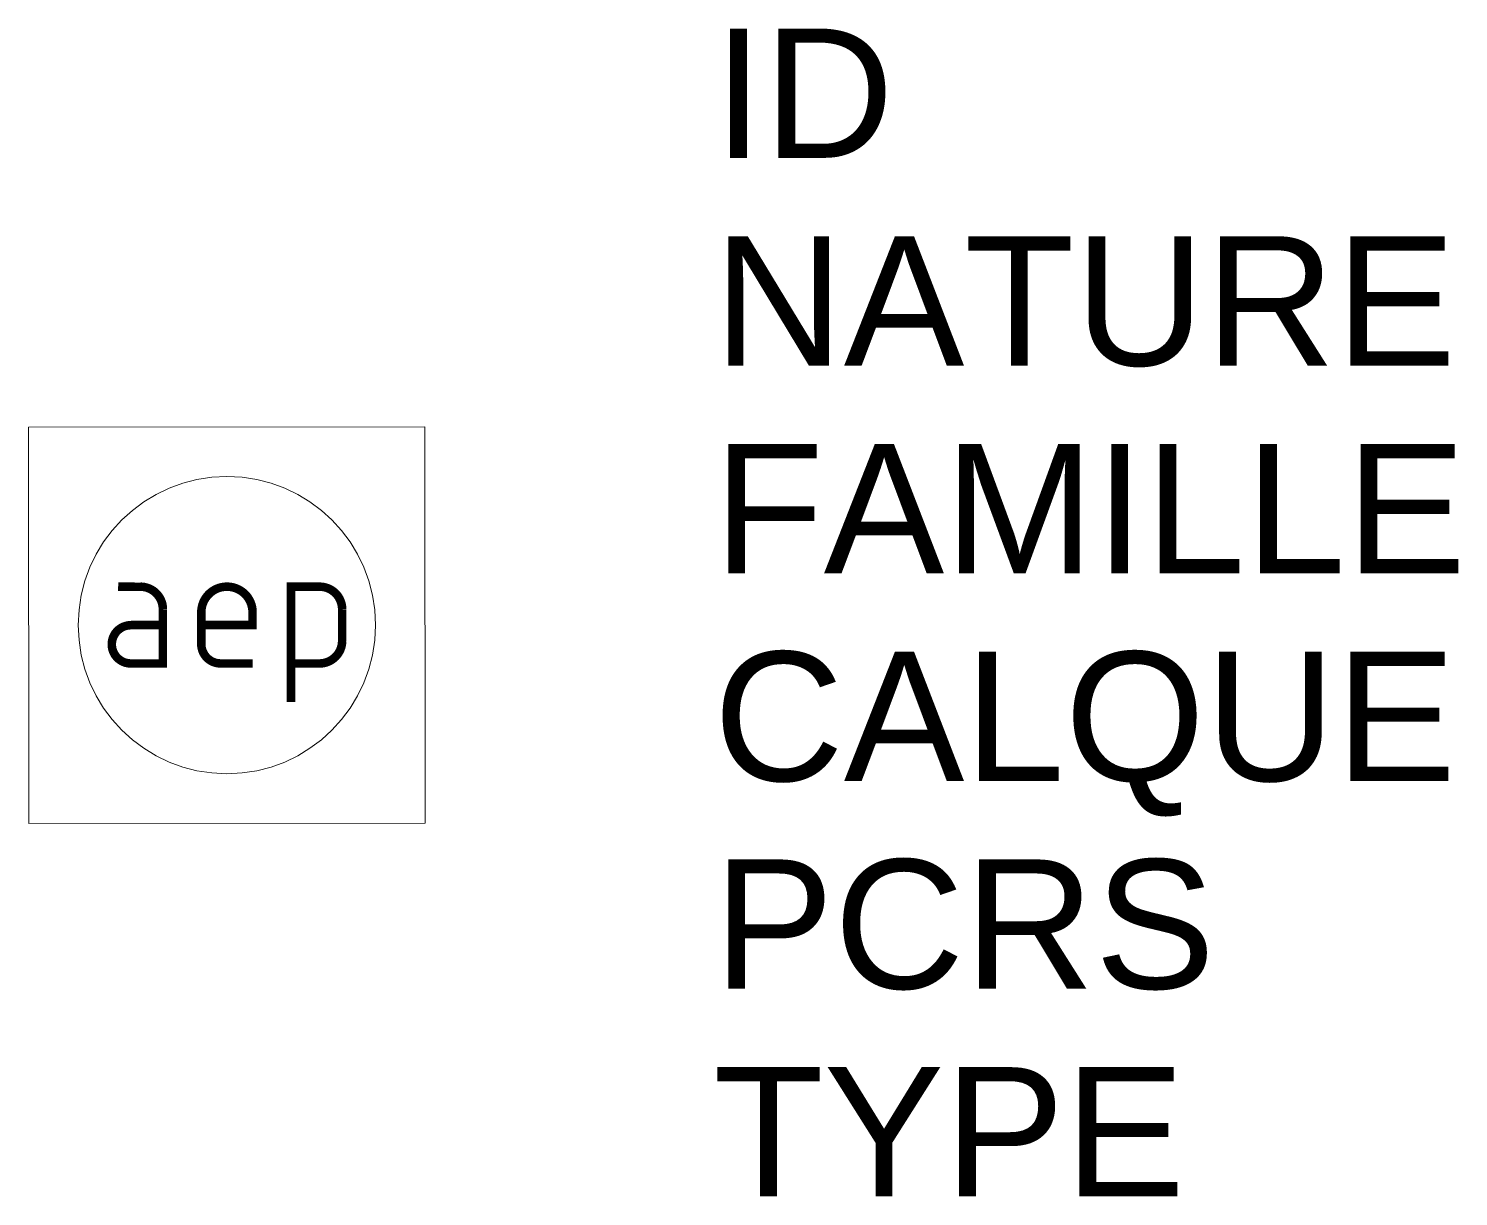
# Model space of a CAD drawing. Header units: metres. Extents: x 0 to 2.21, y -0.58 to 1.23.
import ezdxf

# ---------------------------------------------------------------- set-up
doc = ezdxf.new("R2010")
doc.units = ezdxf.units.M
doc.linetypes.add('Socle_Continu', pattern=[2.5, 2.5, 0])
doc.layers.add('EAUPO_SCS', color=140, linetype='Socle_Continu', lineweight=13)
doc.styles.get("Standard").update_dxf_attribs({"font": 'arial.ttf'})

msp = doc.modelspace()

# ---------------------------------------------------------------- linework, layer by layer
at = {"layer": 'EAUPO_SCS', "linetype": 'Socle_Continu', "flags": 128}
msp.add_lwpolyline([(-0.0004, 0.6131), (0.6127, 0.6136), (0.6131, 0.0004), (0, 0)], close=True, dxfattribs=at)
at = {"layer": 'EAUPO_SCS', "linetype": 'Socle_Continu', "const_width": 0.0132, "flags": 128}
for points in [[(0.1727, 0.3662, -0.408207), (0.2073, 0.3314), (0.2073, 0.2474), (0.1579, 0.2474, -1.002527), (0.1579, 0.3066)], [(0.346, 0.2474), (0.2966, 0.2474, -0.408864), (0.2667, 0.277), (0.2667, 0.3266, -0.99952), (0.346, 0.3266), (0.346, 0.3068), (0.2667, 0.3068)], [(0.4054, 0.188), (0.4054, 0.3662), (0.4498, 0.3662, -0.410969), (0.4846, 0.3314), (0.4846, 0.282, -0.406349), (0.4498, 0.2474), (0.4054, 0.2474)]]:
    msp.add_lwpolyline(points, format="xyb", dxfattribs=at)
for points in [[(0.1381, 0.3662), (0.1727, 0.366)], [(0.2073, 0.3068), (0.1579, 0.3068)]]:
    msp.add_lwpolyline(points, dxfattribs=at)
at = {"layer": 'EAUPO_SCS', "linetype": 'Socle_Continu'}
msp.add_circle((0.3063, 0.3068), 0.2299, dxfattribs=at)

# ---------------------------------------------------------------- texts
at = {"layer": 'EAUPO_SCS', "linetype": 'Socle_Continu', "flags": 9}
for tag, p, s in [('ID', (1.0589, 1.0295), 'AP_0003'), ('NATURE', (1.0589, 0.7082), 'Regard carré'), ('FAMILLE', (1.0589, 0.3869), 'Eau potable'), ('CALQUE', (1.0589, 0.0656), 'EAUPO_SCS'), ('PCRS', (1.0589, -0.2557), 'AffleurantSymbole'), ('TYPE', (1.0589, -0.577), 'NR')]:
    msp.add_attdef(tag, p, s, height=0.2, dxfattribs=at)

doc.saveas('drawing.dxf')
